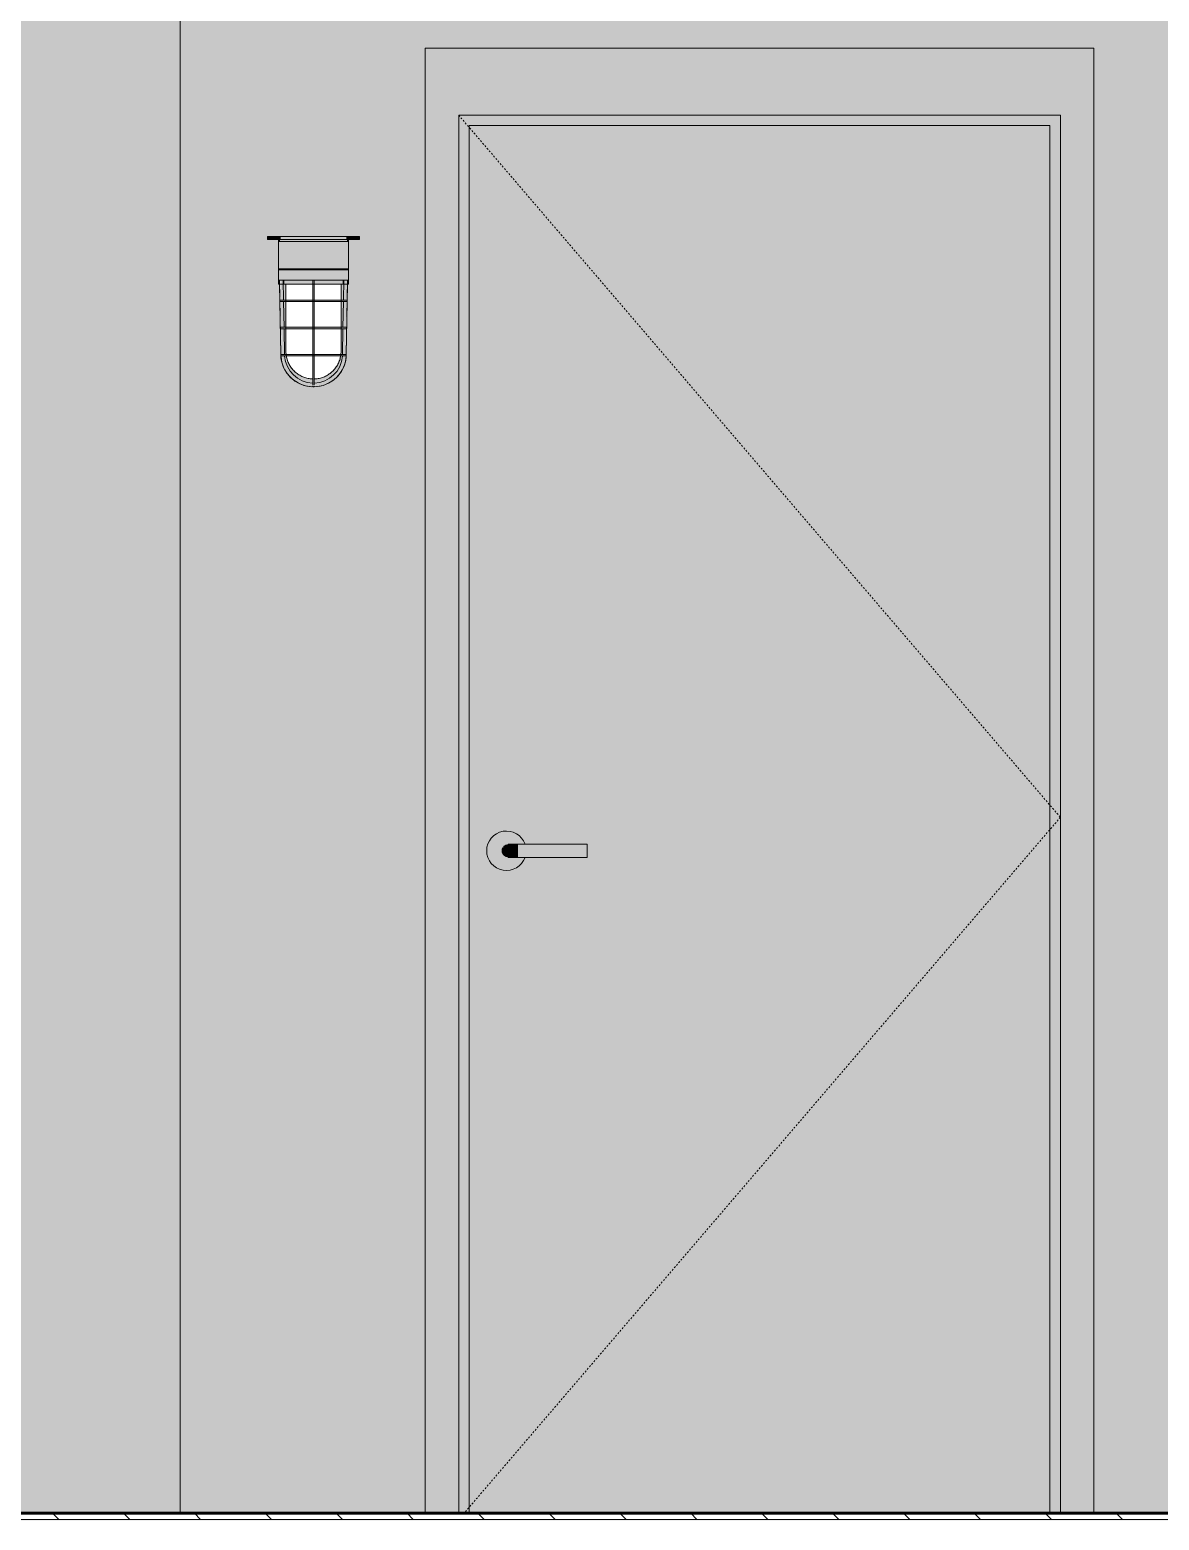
# Model space of a CAD drawing. Header units: inches. Extents: x -3510 to 2128, y -38 to 218.
# Drawn here: x -1987.3 to -1919.7, y 0 to 89.1 of the extents above; entities that cross this region are included whole.
import ezdxf

# ---------------------------------------------------------------- set-up
doc = ezdxf.new("R2010")
doc.units = ezdxf.units.IN
doc.header["$MEASUREMENT"] = 0
doc.linetypes.add('Dash 1_16_', pattern=[0.125, 0.0625, -0.0625])
doc.linetypes.add('Grid Line 1_2_', pattern=[0.875, 0.5, -0.125, 0.125, -0.125])
for name, color, linetype, lineweight in [('0-4', 10, 'Continuous', 5), ('A-DOOR', 31, 'Continuous', 18), ('A-DOOR-6', 31, 'Dash 1_16_', 9), ('A-DOOR-7', 31, 'Continuous', 9), ('A-DOOR-FRAM', 31, 'Continuous', 9), ('A-DOOR-FRAM-4', 31, 'Continuous', 18), ('A-FLOR-4', 250, 'Continuous', 60), ('A-FLOR-LEVL-1', 51, 'Grid Line 1_2_', 9), ('A-FLOR-MCUT-1', 7, 'Continuous', 18), ('A-FLOR-PATT-2', 253, 'Continuous', 9), ('A-FLOR-PATT-3', 50, 'Continuous', 9), ('E-LITE-EQPM', 33, 'Continuous', 9), ('I-WALL', 2, 'Continuous', 18), ('I-WALL-3', 2, 'Continuous', 5)]:
    doc.layers.add(name, color=color, linetype=linetype, lineweight=lineweight)

# ---------------------------------------------------------------- blocks, each defined once
blk = doc.blocks.new('CTR - 1st Phase - Shell_rvt-2-INTERIOR ELEVATION - CORRIDOR EAST _102_ - 1ST FLOOR - WEST WALL')
at = {"layer": 'A-FLOR-PATT-2'}
h = blk.add_hatch(dxfattribs=at)
h.set_pattern_fill('FP_9', color=256, style=0, pattern_type=2)
h.set_pattern_definition([(0, (0, 0), (7.68, 1.92), [0.634, -5.126, 0.634, -5.126, -30.72]), (0, (0, 0), (7.68, 1.92), [-11.52, 0.634, -10.886, 0.634, -5.126, -13.44]), (0, (0, 0), (7.68, 1.92), [-28.8, 0.634, -3.206, 0.634, -8.966]), (120, (2.88, 0.96), (-5.5027688, 5.6910751), [0.634, -5.126, 0.634, -5.126, -30.72]), (120, (2.88, 0.96), (-5.5027688, 5.6910751), [-11.52, 0.634, -10.886, 0.634, -5.126, -13.44]), (120, (2.88, 0.96), (-5.5027688, 5.6910751), [-28.8, 0.634, -3.206, 0.634, -8.966]), (240, (3.84, 4.8), (-2.1772312, -7.6110751), [0.634, -5.126, 0.634, -5.126, -30.72]), (240, (3.84, 4.8), (-2.1772312, -7.6110751), [-11.52, 0.634, -10.886, 0.634, -5.126, -13.44]), (240, (3.84, 4.8), (-2.1772312, -7.6110751), [-28.8, 0.634, -3.206, 0.634, -8.966])])
h.paths.add_polyline_path([(2769.529, -0.044), (3198.991, -0.044), (3198.991, 0), (2435.503, 0), (2435.503, -0.044), (2721.811, -0.044)], flags=0)
at = {"layer": 'A-FLOR-PATT-3'}
h = blk.add_hatch(dxfattribs=at)
h.set_pattern_fill('FP_11', color=256, style=0, pattern_type=2)
h.set_pattern_definition([(135, (0, 0), (-2.1213203, -2.1213203), [])])
h.paths.add_polyline_path([(3151.273, 0), (3198.949, 0), (3198.949, 0.375), (2444.906, 0.375), (2444.906, 0), (3103.555, 0)], flags=0)
h.paths.add_polyline_path([(2441.659, 0), (2441.659, 0.375), (2440.775, 0.375), (2440.775, 0)], flags=0)
at = {"layer": 'A-FLOR-4'}
blk.add_line((3198.991, 0.375), (2435.503, 0.375), dxfattribs=at)
at = {"layer": 'A-FLOR-MCUT-1'}
blk.add_line((3198.991, 0), (2435.503, 0), dxfattribs=at)
blk = doc.blocks.new('Lighting-Flood-Cooper-All-Pro-VT1730-LED - Lighting-Flood-Cooper-All-Pro-VT1730-LED-V35-INTERIOR ELEVATION - CORRIDOR EAST _102_ - 1ST FLOOR - WEST WALL')
at = {"layer": 'E-LITE-EQPM'}
for points in [[(2659.019, 76.562), (2659.167, 76.562), (2659.167, 76.75), (2658.976, 76.75), (2658.99, 76.562)], [(2659.375, 76.562), (2659.375, 76.75), (2659.167, 76.75), (2659.181, 76.562), (2659.273, 76.562)], [(2659.52, 76.562), (2659.738, 76.562), (2659.724, 76.75), (2659.375, 76.75), (2659.375, 76.562)], [(2663.638, 76.562), (2663.709, 76.562), (2663.699, 76.75), (2659.738, 76.75), (2659.749, 76.562), (2663.616, 76.562)], [(2663.72, 76.562), (2664.072, 76.562), (2664.072, 76.75), (2663.709, 76.75), (2663.712, 76.562)], [(2664.174, 76.562), (2664.281, 76.562), (2664.281, 76.75), (2664.072, 76.75), (2664.072, 76.562)], [(2664.472, 76.562), (2664.457, 76.75), (2664.281, 76.75), (2664.281, 76.562), (2664.457, 76.562)], [(2659.624, 74.812), (2663.824, 74.812), (2663.824, 76.437), (2659.624, 76.437), (2659.624, 76.112)], [(2663.72, 76.437), (2663.761, 76.437), (2663.761, 76.562), (2659.686, 76.562), (2659.686, 76.437), (2663.709, 76.437)], [(2663.685, 74.125), (2663.824, 74.125), (2663.824, 74.75), (2659.624, 74.75), (2659.624, 74.125), (2663.655, 74.125)], [(2663.716, 74.75), (2663.792, 74.75), (2663.792, 74.812), (2659.655, 74.812), (2659.655, 74.75), (2663.702, 74.75)], [(2659.765, 69.678), (2659.808, 69.69), (2659.709, 74.125), (2659.687, 74.125), (2659.738, 71.068), (2659.752, 70.582), (2659.765, 69.679)], [(2663.683, 69.678), (2663.739, 72.736), (2663.742, 73.221), (2663.755, 74.125), (2663.716, 74.125), (2663.655, 69.679), (2663.677, 69.679)], [(2663.32, 71.221), (2663.684, 71.24), (2663.657, 71.315), (2661.771, 71.294), (2661.724, 71.27), (2661.677, 71.297), (2661.677, 71.315), (2659.771, 71.297), (2659.763, 71.24), (2659.924, 71.221), (2660.023, 71.221), (2661.677, 71.225), (2661.696, 71.261), (2661.74, 71.265), (2661.771, 71.242), (2661.771, 71.221), (2663.292, 71.221)], [(2661.668, 67.752), (2662.006, 67.776), (2662.301, 67.844), (2662.582, 67.953), (2662.995, 68.218), (2663.215, 68.449), (2663.439, 68.77), (2663.551, 69.022), (2663.606, 69.157), (2663.661, 69.449), (2663.661, 69.679), (2663.65, 69.664), (2663.631, 69.611), (2663.619, 69.596), (2663.413, 68.828), (2662.906, 68.206), (2662.145, 67.844), (2661.748, 67.826), (2661.712, 67.768), (2661.691, 67.784), (2661.689, 67.837), (2661.677, 67.844), (2661.259, 67.865), (2660.541, 68.206), (2660.009, 68.86), (2659.809, 69.614), (2659.794, 69.615), (2659.778, 69.679), (2659.77, 69.678), (2659.816, 69.281), (2659.842, 69.157), (2660.066, 68.662), (2660.422, 68.252), (2660.673, 68.065), (2660.9, 67.932), (2661.418, 67.775), (2661.623, 67.762)], [(2663.374, 69.596), (2663.653, 69.615), (2663.627, 69.69), (2661.758, 69.672), (2661.74, 69.647), (2661.697, 69.655), (2661.688, 69.687), (2661.677, 69.69), (2659.8, 69.669), (2659.798, 69.615), (2660.265, 69.596), (2661.681, 69.599), (2661.699, 69.637), (2661.756, 69.631), (2661.771, 69.596), (2663.342, 69.596)]]:
    blk.add_hatch(color=256, dxfattribs=at).paths.add_polyline_path(points, flags=0)
h = blk.add_hatch(color=256, dxfattribs=at)
h.paths.add_polyline_path([(2661.771, 67.844), (2662.164, 67.853), (2662.907, 68.206), (2663.448, 68.896), (2663.622, 69.61), (2663.433, 69.596), (2663.215, 68.828), (2662.582, 68.206), (2661.771, 67.991), (2661.771, 67.932)], flags=0)
h.paths.add_polyline_path([(2661.418, 67.844), (2661.677, 67.844), (2661.677, 67.991), (2660.866, 68.206), (2660.222, 68.864), (2659.992, 69.597), (2659.827, 69.606), (2660.009, 68.86), (2660.541, 68.206), (2661.302, 67.844)], flags=0)
h.paths.add_polyline_path([(2659.809, 69.686), (2659.893, 69.69), (2659.99, 69.69), (2659.963, 71.23), (2659.846, 71.226), (2659.782, 71.221), (2659.808, 69.69)], flags=0)
h.paths.add_polyline_path([(2663.639, 69.686), (2663.655, 71.235), (2663.484, 71.221), (2663.458, 69.69), (2663.639, 69.686)], flags=0)
h.paths.add_polyline_path([(2659.78, 71.312), (2659.862, 71.315), (2659.962, 71.315), (2659.935, 72.855), (2659.826, 72.85), (2659.753, 72.846), (2659.78, 71.315)], flags=0)
h.paths.add_polyline_path([(2663.667, 71.312), (2663.694, 72.861), (2663.513, 72.846), (2663.486, 71.315), (2663.657, 71.315)], flags=0)
h.paths.add_polyline_path([(2659.752, 72.937), (2659.835, 72.94), (2659.933, 72.94), (2659.912, 74.125), (2659.731, 74.125), (2659.752, 72.939)], flags=0)
h.paths.add_polyline_path([(2663.696, 72.937), (2663.716, 74.125), (2663.535, 74.125), (2663.535, 72.94), (2663.685, 72.94)], flags=0)
h = blk.add_hatch(color=256, dxfattribs=at)
h.paths.add_polyline_path([(2660.074, 73.899), (2661.679, 73.899), (2661.677, 74.125), (2659.956, 74.125), (2659.956, 73.899), (2659.99, 73.899)], flags=0)
h.paths.add_polyline_path([(2662.166, 73.899), (2663.492, 73.899), (2663.492, 74.125), (2661.759, 74.125), (2661.78, 73.899), (2662.164, 73.899)], flags=0)
h = blk.add_hatch(color=256, dxfattribs=at)
h.paths.add_polyline_path([(2661.718, 69.678), (2661.759, 69.69), (2661.771, 70.329), (2661.756, 71.257), (2661.724, 71.265), (2661.677, 71.245), (2661.697, 69.679), (2661.708, 69.678)], flags=0)
h.paths.add_polyline_path([(2661.733, 71.27), (2661.771, 71.302), (2661.752, 72.882), (2661.751, 72.905), (2661.771, 72.94), (2661.75, 74.125), (2661.688, 74.107), (2661.677, 73.356), (2661.699, 72.898), (2661.69, 72.882), (2661.677, 72.842), (2661.696, 71.278), (2661.724, 71.27)], flags=0)
h = blk.add_hatch(color=256, dxfattribs=at)
h.paths.add_polyline_path([(2661.771, 72.846), (2663.712, 72.864), (2663.685, 72.94), (2661.771, 72.918), (2661.754, 72.881), (2661.771, 72.85)], flags=0)
h.paths.add_polyline_path([(2660.054, 72.846), (2661.677, 72.85), (2661.699, 72.89), (2661.691, 72.906), (2661.625, 72.94), (2659.75, 72.936), (2659.735, 72.864), (2659.898, 72.846), (2659.986, 72.846), (2659.99, 72.846)], flags=0)
h = blk.add_hatch(color=256, dxfattribs=at)
h.paths.add_polyline_path([(2661.729, 67.762), (2661.771, 67.964), (2661.75, 69.477), (2661.748, 69.639), (2661.689, 69.631), (2661.681, 69.596), (2661.677, 67.844), (2661.706, 67.826), (2661.706, 67.77), (2661.725, 67.764)], flags=0)
h.paths.add_polyline_path([(2661.724, 69.644), (2661.746, 69.649), (2661.75, 69.679), (2661.69, 69.66), (2661.721, 69.645)], flags=0)
for p, q in [((2658.974, 76.75), (2658.974, 76.562)), ((2658.976, 76.75), (2659.167, 76.75)), ((2659.167, 76.75), (2659.375, 76.75)), ((2659.167, 76.75), (2659.167, 76.562)), ((2659.375, 76.75), (2659.738, 76.75)), ((2659.624, 73.899), (2659.624, 76.75)), ((2659.624, 76.75), (2663.824, 76.75)), ((2659.738, 76.75), (2663.709, 76.75)), ((2659.738, 76.562), (2659.738, 76.75)), ((2663.709, 76.75), (2664.072, 76.75)), ((2663.709, 76.75), (2663.709, 76.562)), ((2663.824, 76.75), (2663.824, 73.899)), ((2664.072, 76.75), (2664.281, 76.75)), ((2664.281, 76.75), (2664.472, 76.75)), ((2664.281, 76.75), (2664.281, 76.562)), ((2664.474, 76.562), (2664.474, 76.75)), ((2659.167, 76.562), (2658.976, 76.562)), ((2659.375, 76.562), (2659.167, 76.562)), ((2659.738, 76.562), (2659.375, 76.562)), ((2659.624, 76.437), (2659.624, 74.812)), ((2659.624, 76.437), (2663.824, 76.437)), ((2659.686, 76.562), (2659.686, 76.437)), ((2663.709, 76.562), (2659.738, 76.562)), ((2664.072, 76.562), (2663.709, 76.562)), ((2663.761, 76.437), (2663.761, 76.562)), ((2663.824, 74.812), (2663.824, 76.437)), ((2664.281, 76.562), (2664.072, 76.562)), ((2664.472, 76.562), (2664.281, 76.562)), ((2659.624, 74.812), (2663.824, 74.812)), ((2659.624, 74.75), (2659.624, 74.125)), ((2659.624, 74.75), (2663.824, 74.75)), ((2659.624, 74.125), (2663.824, 74.125)), ((2659.655, 74.812), (2659.655, 74.75)), ((2659.684, 74.125), (2659.762, 69.678)), ((2659.913, 74.125), (2659.933, 72.94)), ((2659.956, 74.125), (2659.956, 73.899)), ((2661.677, 74.126), (2661.677, 69.679)), ((2661.771, 69.679), (2661.771, 74.126)), ((2663.492, 73.899), (2663.492, 74.125)), ((2663.535, 74.125), (2663.514, 72.94)), ((2663.686, 69.678), (2663.763, 74.125)), ((2663.792, 74.75), (2663.792, 74.812)), ((2663.824, 74.125), (2663.824, 74.75)), ((2663.824, 73.899), (2659.624, 73.899)), ((2659.688, 73.899), (2659.762, 69.681)), ((2659.956, 73.899), (2661.679, 73.899)), ((2660.074, 73.899), (2660.074, 69.871)), ((2661.769, 73.899), (2663.492, 73.899)), ((2663.374, 69.871), (2663.374, 73.899)), ((2663.759, 73.899), (2663.686, 69.681)), ((2659.876, 72.846), (2659.903, 72.846)), ((2659.935, 72.855), (2659.962, 71.31)), ((2663.513, 72.846), (2663.486, 71.31)), ((2659.903, 71.221), (2659.922, 71.221)), ((2659.963, 71.23), (2659.99, 69.686)), ((2663.484, 71.224), (2663.457, 69.686)), ((2659.931, 69.596), (2659.951, 69.596)), ((2661.677, 69.596), (2661.677, 69.303)), ((2661.677, 67.991), (2661.677, 68.206)), ((2661.677, 67.844), (2661.677, 67.978)), ((2661.771, 68.206), (2661.771, 67.991)), ((2661.771, 67.978), (2661.771, 67.844))]:
    blk.add_line(p, q, dxfattribs=at)
at = {"layer": 'E-LITE-EQPM', "flags": 128}
for points in [[(2659.752, 72.846), (2659.75, 72.846), (2659.748, 72.846), (2659.746, 72.846), (2659.744, 72.846), (2659.742, 72.847), (2659.741, 72.847), (2659.739, 72.848), (2659.737, 72.848), (2659.735, 72.849), (2659.734, 72.85), (2659.732, 72.85), (2659.73, 72.851), (2659.728, 72.852), (2659.727, 72.853), (2659.725, 72.854), (2659.724, 72.855), (2659.722, 72.856), (2659.721, 72.858), (2659.719, 72.859), (2659.718, 72.86), (2659.717, 72.861), (2659.716, 72.863), (2659.714, 72.864), (2659.713, 72.866), (2659.712, 72.867), (2659.711, 72.869), (2659.71, 72.871), (2659.71, 72.872), (2659.709, 72.874), (2659.708, 72.876), (2659.707, 72.878), (2659.707, 72.879), (2659.706, 72.881), (2659.706, 72.883), (2659.706, 72.885), (2659.705, 72.887), (2659.705, 72.889), (2659.705, 72.89), (2659.705, 72.892), (2659.705, 72.894), (2659.705, 72.896), (2659.705, 72.898), (2659.705, 72.9), (2659.706, 72.902), (2659.706, 72.903), (2659.707, 72.905), (2659.707, 72.907), (2659.708, 72.909), (2659.708, 72.911), (2659.709, 72.912), (2659.71, 72.914), (2659.711, 72.916), (2659.712, 72.917), (2659.713, 72.919), (2659.714, 72.92), (2659.715, 72.922), (2659.716, 72.923), (2659.717, 72.925), (2659.719, 72.926), (2659.72, 72.927), (2659.722, 72.929), (2659.723, 72.93), (2659.724, 72.931), (2659.726, 72.932), (2659.728, 72.933), (2659.729, 72.934), (2659.731, 72.935), (2659.733, 72.936), (2659.734, 72.936), (2659.736, 72.937), (2659.738, 72.938), (2659.74, 72.938), (2659.741, 72.938), (2659.743, 72.939), (2659.745, 72.939), (2659.747, 72.939), (2659.749, 72.94), (2659.751, 72.94), (2659.752, 72.94)], [(2659.752, 72.94), (2659.753, 72.94), (2659.758, 72.94), (2659.766, 72.94), (2659.777, 72.94), (2659.791, 72.94), (2659.808, 72.94)], [(2663.696, 72.94), (2663.694, 72.94), (2663.689, 72.94), (2663.682, 72.94), (2663.671, 72.94), (2663.656, 72.94), (2663.639, 72.94), (2663.619, 72.94), (2663.596, 72.94), (2663.569, 72.94), (2663.54, 72.94), (2663.508, 72.94), (2663.473, 72.94), (2663.435, 72.94), (2663.394, 72.94), (2663.351, 72.94), (2663.305, 72.94), (2663.257, 72.94), (2663.206, 72.94), (2663.153, 72.94), (2663.098, 72.94), (2663.04, 72.94), (2662.98, 72.94), (2662.918, 72.94), (2662.855, 72.94), (2662.789, 72.94), (2662.722, 72.94), (2662.653, 72.94), (2662.583, 72.94), (2662.511, 72.94), (2662.438, 72.94), (2662.364, 72.94), (2662.289, 72.94), (2662.213, 72.94), (2662.136, 72.94), (2662.059, 72.94), (2661.981, 72.94), (2661.903, 72.94), (2661.824, 72.94), (2661.745, 72.94), (2661.666, 72.94), (2661.587, 72.94), (2661.509, 72.94), (2661.431, 72.94), (2661.353, 72.94), (2661.276, 72.94), (2661.199, 72.94), (2661.124, 72.94), (2661.049, 72.94), (2660.975, 72.94), (2660.903, 72.94), (2660.832, 72.94), (2660.762, 72.94), (2660.694, 72.94), (2660.628, 72.94), (2660.563, 72.94), (2660.5, 72.94), (2660.44, 72.94), (2660.381, 72.94), (2660.324, 72.94), (2660.27, 72.94), (2660.218, 72.94), (2660.168, 72.94), (2660.121, 72.94), (2660.076, 72.94), (2660.034, 72.94), (2659.995, 72.94), (2659.958, 72.94), (2659.924, 72.94), (2659.894, 72.94), (2659.866, 72.94), (2659.841, 72.94), (2659.819, 72.94), (2659.8, 72.94), (2659.784, 72.94), (2659.772, 72.94), (2659.762, 72.94), (2659.756, 72.94), (2659.752, 72.94), (2659.752, 72.94)], [(2659.819, 72.846), (2659.8, 72.846), (2659.784, 72.846), (2659.772, 72.846), (2659.762, 72.846), (2659.756, 72.846), (2659.752, 72.846), (2659.752, 72.846)], [(2659.752, 72.846), (2659.753, 72.846), (2659.758, 72.846), (2659.766, 72.846), (2659.777, 72.846), (2659.791, 72.846), (2659.808, 72.846), (2659.829, 72.846), (2659.852, 72.846), (2659.878, 72.846), (2659.907, 72.846), (2659.94, 72.846), (2659.975, 72.846), (2660.012, 72.846), (2660.053, 72.846), (2660.096, 72.846), (2660.142, 72.846), (2660.19, 72.846), (2660.241, 72.846), (2660.294, 72.846), (2660.35, 72.846), (2660.408, 72.846), (2660.467, 72.846), (2660.529, 72.846), (2660.593, 72.846), (2660.658, 72.846), (2660.725, 72.846), (2660.794, 72.846), (2660.865, 72.846), (2660.936, 72.846), (2661.009, 72.846), (2661.083, 72.846), (2661.158, 72.846), (2661.234, 72.846), (2661.311, 72.846), (2661.389, 72.846), (2661.467, 72.846), (2661.545, 72.846), (2661.624, 72.846), (2661.702, 72.846), (2661.781, 72.846), (2661.86, 72.846), (2661.939, 72.846), (2662.017, 72.846), (2662.095, 72.846), (2662.172, 72.846), (2662.248, 72.846), (2662.324, 72.846), (2662.398, 72.846), (2662.472, 72.846), (2662.544, 72.846), (2662.615, 72.846), (2662.685, 72.846), (2662.753, 72.846), (2662.82, 72.846), (2662.884, 72.846), (2662.947, 72.846), (2663.008, 72.846), (2663.067, 72.846), (2663.123, 72.846), (2663.178, 72.846), (2663.23, 72.846), (2663.28, 72.846), (2663.327, 72.846), (2663.371, 72.846), (2663.413, 72.846), (2663.453, 72.846), (2663.489, 72.846), (2663.523, 72.846), (2663.554, 72.846), (2663.582, 72.846), (2663.607, 72.846), (2663.629, 72.846), (2663.647, 72.846), (2663.663, 72.846), (2663.676, 72.846), (2663.686, 72.846), (2663.692, 72.846), (2663.695, 72.846), (2663.696, 72.846)], [(2663.696, 72.846), (2663.694, 72.846), (2663.689, 72.846), (2663.682, 72.846), (2663.671, 72.846), (2663.656, 72.846), (2663.639, 72.846), (2663.619, 72.846)], [(2663.629, 72.94), (2663.647, 72.94), (2663.663, 72.94), (2663.676, 72.94), (2663.686, 72.94), (2663.692, 72.94), (2663.695, 72.94), (2663.696, 72.94)], [(2663.696, 72.94), (2663.698, 72.94), (2663.699, 72.939), (2663.701, 72.939), (2663.703, 72.939), (2663.705, 72.939), (2663.707, 72.938), (2663.709, 72.938), (2663.71, 72.937), (2663.712, 72.937), (2663.714, 72.936), (2663.716, 72.935), (2663.717, 72.934), (2663.719, 72.933), (2663.721, 72.932), (2663.722, 72.931), (2663.724, 72.93), (2663.725, 72.929), (2663.727, 72.928), (2663.728, 72.927), (2663.729, 72.925), (2663.731, 72.924), (2663.732, 72.923), (2663.733, 72.921), (2663.734, 72.92), (2663.735, 72.918), (2663.736, 72.916), (2663.737, 72.915), (2663.738, 72.913), (2663.739, 72.911), (2663.739, 72.91), (2663.74, 72.908), (2663.741, 72.906), (2663.741, 72.904), (2663.742, 72.903), (2663.742, 72.901), (2663.742, 72.899), (2663.742, 72.897), (2663.743, 72.895), (2663.743, 72.893), (2663.743, 72.891), (2663.742, 72.89), (2663.742, 72.888), (2663.742, 72.886), (2663.742, 72.884), (2663.741, 72.882), (2663.741, 72.88), (2663.74, 72.878), (2663.74, 72.877), (2663.739, 72.875), (2663.738, 72.873), (2663.738, 72.872), (2663.737, 72.87), (2663.736, 72.868), (2663.735, 72.867), (2663.734, 72.865), (2663.732, 72.864), (2663.731, 72.862), (2663.73, 72.861), (2663.729, 72.859), (2663.727, 72.858), (2663.726, 72.857), (2663.724, 72.856), (2663.723, 72.855), (2663.721, 72.854), (2663.72, 72.853), (2663.718, 72.852), (2663.717, 72.851), (2663.715, 72.85), (2663.713, 72.849), (2663.711, 72.849), (2663.71, 72.848), (2663.708, 72.847), (2663.706, 72.847), (2663.704, 72.847), (2663.702, 72.846), (2663.7, 72.846), (2663.699, 72.846), (2663.697, 72.846), (2663.696, 72.846)], [(2659.78, 71.221), (2659.778, 71.221), (2659.776, 71.221), (2659.774, 71.221), (2659.772, 71.221), (2659.77, 71.222), (2659.768, 71.222), (2659.767, 71.223), (2659.765, 71.223), (2659.763, 71.224), (2659.761, 71.225), (2659.76, 71.225), (2659.758, 71.226), (2659.756, 71.227), (2659.755, 71.228), (2659.753, 71.229), (2659.752, 71.23), (2659.75, 71.231), (2659.749, 71.233), (2659.747, 71.234), (2659.746, 71.235), (2659.745, 71.236), (2659.743, 71.238), (2659.742, 71.239), (2659.741, 71.241), (2659.74, 71.242), (2659.739, 71.244), (2659.738, 71.246), (2659.737, 71.247), (2659.737, 71.249), (2659.736, 71.251), (2659.735, 71.253), (2659.735, 71.254), (2659.734, 71.256), (2659.734, 71.258), (2659.733, 71.26), (2659.733, 71.262), (2659.733, 71.264), (2659.733, 71.265), (2659.733, 71.267), (2659.733, 71.269), (2659.733, 71.271), (2659.733, 71.273), (2659.733, 71.275), (2659.734, 71.277), (2659.734, 71.278), (2659.734, 71.28), (2659.735, 71.282), (2659.736, 71.284), (2659.736, 71.286), (2659.737, 71.287), (2659.738, 71.289), (2659.739, 71.291), (2659.74, 71.292), (2659.741, 71.294), (2659.742, 71.295), (2659.743, 71.297), (2659.744, 71.298), (2659.745, 71.3), (2659.747, 71.301), (2659.748, 71.302), (2659.749, 71.304), (2659.751, 71.305), (2659.752, 71.306), (2659.754, 71.307), (2659.755, 71.308), (2659.757, 71.309), (2659.759, 71.31), (2659.76, 71.311), (2659.762, 71.311), (2659.764, 71.312), (2659.766, 71.313), (2659.767, 71.313), (2659.769, 71.313), (2659.771, 71.314), (2659.773, 71.314), (2659.775, 71.314), (2659.777, 71.315), (2659.779, 71.315), (2659.78, 71.315)], [(2659.78, 71.315), (2659.781, 71.315), (2659.786, 71.315), (2659.794, 71.315), (2659.804, 71.315), (2659.818, 71.315), (2659.835, 71.315), (2659.855, 71.315)], [(2663.668, 71.315), (2663.666, 71.315), (2663.662, 71.315), (2663.654, 71.315), (2663.643, 71.315), (2663.629, 71.315), (2663.612, 71.315), (2663.592, 71.315), (2663.569, 71.315), (2663.543, 71.315), (2663.514, 71.315), (2663.483, 71.315), (2663.448, 71.315), (2663.411, 71.315), (2663.371, 71.315), (2663.328, 71.315), (2663.283, 71.315), (2663.235, 71.315), (2663.185, 71.315), (2663.133, 71.315), (2663.078, 71.315), (2663.021, 71.315), (2662.962, 71.315), (2662.902, 71.315), (2662.839, 71.315), (2662.774, 71.315), (2662.708, 71.315), (2662.64, 71.315), (2662.571, 71.315), (2662.5, 71.315), (2662.428, 71.315), (2662.355, 71.315), (2662.281, 71.315), (2662.206, 71.315), (2662.131, 71.315), (2662.054, 71.315), (2661.977, 71.315), (2661.9, 71.315), (2661.822, 71.315), (2661.745, 71.315), (2661.667, 71.315), (2661.589, 71.315), (2661.512, 71.315), (2661.435, 71.315), (2661.358, 71.315), (2661.282, 71.315), (2661.207, 71.315), (2661.132, 71.315), (2661.059, 71.315), (2660.986, 71.315), (2660.915, 71.315), (2660.845, 71.315), (2660.776, 71.315), (2660.709, 71.315), (2660.643, 71.315), (2660.58, 71.315), (2660.518, 71.315), (2660.458, 71.315), (2660.4, 71.315), (2660.344, 71.315), (2660.29, 71.315), (2660.239, 71.315), (2660.19, 71.315), (2660.143, 71.315), (2660.099, 71.315), (2660.058, 71.315), (2660.019, 71.315), (2659.983, 71.315), (2659.95, 71.315), (2659.919, 71.315), (2659.892, 71.315), (2659.867, 71.315), (2659.846, 71.315), (2659.827, 71.315), (2659.812, 71.315), (2659.799, 71.315), (2659.79, 71.315), (2659.783, 71.315), (2659.78, 71.315), (2659.78, 71.315)], [(2659.846, 71.221), (2659.827, 71.221), (2659.812, 71.221), (2659.799, 71.221), (2659.79, 71.221), (2659.783, 71.221), (2659.78, 71.221), (2659.78, 71.221)], [(2659.78, 71.221), (2659.781, 71.221), (2659.786, 71.221), (2659.794, 71.221), (2659.804, 71.221), (2659.818, 71.221), (2659.835, 71.221), (2659.855, 71.221), (2659.878, 71.221), (2659.904, 71.221), (2659.933, 71.221), (2659.965, 71.221), (2659.999, 71.221), (2660.037, 71.221), (2660.077, 71.221), (2660.119, 71.221), (2660.164, 71.221), (2660.212, 71.221), (2660.262, 71.221), (2660.315, 71.221), (2660.369, 71.221), (2660.426, 71.221), (2660.485, 71.221), (2660.546, 71.221), (2660.609, 71.221), (2660.673, 71.221), (2660.74, 71.221), (2660.807, 71.221), (2660.877, 71.221), (2660.947, 71.221), (2661.019, 71.221), (2661.092, 71.221), (2661.166, 71.221), (2661.241, 71.221), (2661.317, 71.221), (2661.393, 71.221), (2661.47, 71.221), (2661.547, 71.221), (2661.625, 71.221), (2661.703, 71.221), (2661.781, 71.221), (2661.858, 71.221), (2661.936, 71.221), (2662.013, 71.221), (2662.089, 71.221), (2662.165, 71.221), (2662.241, 71.221), (2662.315, 71.221), (2662.389, 71.221), (2662.461, 71.221), (2662.533, 71.221), (2662.603, 71.221), (2662.671, 71.221), (2662.739, 71.221), (2662.804, 71.221), (2662.868, 71.221), (2662.93, 71.221), (2662.99, 71.221), (2663.048, 71.221), (2663.104, 71.221), (2663.157, 71.221), (2663.209, 71.221), (2663.258, 71.221), (2663.304, 71.221), (2663.348, 71.221), (2663.39, 71.221), (2663.428, 71.221), (2663.464, 71.221), (2663.498, 71.221), (2663.528, 71.221), (2663.556, 71.221), (2663.58, 71.221), (2663.602, 71.221), (2663.62, 71.221), (2663.636, 71.221), (2663.648, 71.221), (2663.658, 71.221), (2663.664, 71.221), (2663.667, 71.221), (2663.668, 71.221)], [(2663.668, 71.221), (2663.666, 71.221), (2663.662, 71.221), (2663.654, 71.221), (2663.643, 71.221), (2663.629, 71.221), (2663.612, 71.221), (2663.592, 71.221)], [(2663.602, 71.315), (2663.62, 71.315), (2663.636, 71.315), (2663.648, 71.315), (2663.658, 71.315), (2663.664, 71.315), (2663.667, 71.315), (2663.668, 71.315)], [(2663.668, 71.315), (2663.67, 71.315), (2663.672, 71.314), (2663.673, 71.314), (2663.675, 71.314), (2663.677, 71.314), (2663.679, 71.313), (2663.681, 71.313), (2663.683, 71.312), (2663.684, 71.312), (2663.686, 71.311), (2663.688, 71.31), (2663.69, 71.309), (2663.691, 71.308), (2663.693, 71.307), (2663.694, 71.306), (2663.696, 71.305), (2663.697, 71.304), (2663.699, 71.303), (2663.7, 71.302), (2663.702, 71.3), (2663.703, 71.299), (2663.704, 71.298), (2663.705, 71.296), (2663.706, 71.295), (2663.707, 71.293), (2663.708, 71.291), (2663.709, 71.29), (2663.71, 71.288), (2663.711, 71.286), (2663.712, 71.285), (2663.712, 71.283), (2663.713, 71.281), (2663.713, 71.279), (2663.714, 71.278), (2663.714, 71.276), (2663.714, 71.274), (2663.715, 71.272), (2663.715, 71.27), (2663.715, 71.268), (2663.715, 71.266), (2663.715, 71.265), (2663.714, 71.263), (2663.714, 71.261), (2663.714, 71.259), (2663.714, 71.257), (2663.713, 71.255), (2663.713, 71.253), (2663.712, 71.252), (2663.711, 71.25), (2663.711, 71.248), (2663.71, 71.247), (2663.709, 71.245), (2663.708, 71.243), (2663.707, 71.242), (2663.706, 71.24), (2663.705, 71.239), (2663.703, 71.237), (2663.702, 71.236), (2663.701, 71.234), (2663.7, 71.233), (2663.698, 71.232), (2663.697, 71.231), (2663.695, 71.23), (2663.694, 71.229), (2663.692, 71.228), (2663.69, 71.227), (2663.689, 71.226), (2663.687, 71.225), (2663.685, 71.224), (2663.684, 71.224), (2663.682, 71.223), (2663.68, 71.222), (2663.678, 71.222), (2663.676, 71.222), (2663.675, 71.221), (2663.673, 71.221), (2663.671, 71.221), (2663.669, 71.221), (2663.668, 71.221)], [(2663.686, 69.678), (2663.648, 69.328), (2663.548, 68.99), (2663.389, 68.675), (2663.177, 68.394), (2662.917, 68.155), (2662.62, 67.967), (2662.293, 67.835), (2661.948, 67.763), (2661.595, 67.755), (2661.247, 67.809), (2660.914, 67.925), (2660.607, 68.099), (2660.337, 68.325), (2660.111, 68.595), (2659.937, 68.902), (2659.821, 69.234), (2659.762, 69.678)], [(2659.81, 69.596), (2659.808, 69.596), (2659.806, 69.596), (2659.805, 69.596), (2659.803, 69.596), (2659.801, 69.597), (2659.799, 69.597), (2659.797, 69.598), (2659.795, 69.598), (2659.794, 69.599), (2659.792, 69.6), (2659.79, 69.6), (2659.789, 69.601), (2659.787, 69.602), (2659.785, 69.603), (2659.784, 69.604), (2659.782, 69.605), (2659.781, 69.606), (2659.779, 69.608), (2659.778, 69.609), (2659.777, 69.61), (2659.775, 69.611), (2659.774, 69.613), (2659.773, 69.614), (2659.772, 69.616), (2659.771, 69.617), (2659.77, 69.619), (2659.769, 69.621), (2659.768, 69.622), (2659.767, 69.624), (2659.767, 69.626), (2659.766, 69.628), (2659.765, 69.629), (2659.765, 69.631), (2659.764, 69.633), (2659.764, 69.635), (2659.764, 69.637), (2659.764, 69.639), (2659.763, 69.64), (2659.763, 69.642), (2659.763, 69.644), (2659.763, 69.646), (2659.764, 69.648), (2659.764, 69.65), (2659.764, 69.652), (2659.765, 69.653), (2659.765, 69.655), (2659.766, 69.657), (2659.766, 69.659), (2659.767, 69.661), (2659.768, 69.662), (2659.768, 69.664), (2659.769, 69.666), (2659.77, 69.667), (2659.771, 69.669), (2659.772, 69.67), (2659.773, 69.672), (2659.775, 69.673), (2659.776, 69.675), (2659.777, 69.676), (2659.779, 69.677), (2659.78, 69.679), (2659.781, 69.68), (2659.783, 69.681), (2659.784, 69.682), (2659.786, 69.683), (2659.788, 69.684), (2659.789, 69.685), (2659.791, 69.686), (2659.793, 69.686), (2659.795, 69.687), (2659.796, 69.688), (2659.798, 69.688), (2659.8, 69.688), (2659.802, 69.689), (2659.804, 69.689), (2659.805, 69.689), (2659.807, 69.69), (2659.809, 69.69), (2659.81, 69.69)], [(2659.81, 69.69), (2659.812, 69.69), (2659.816, 69.69), (2659.824, 69.69), (2659.835, 69.69), (2659.848, 69.69), (2659.865, 69.69), (2659.885, 69.69)], [(2663.637, 69.69), (2663.636, 69.69), (2663.631, 69.69), (2663.623, 69.69), (2663.613, 69.69), (2663.599, 69.69), (2663.582, 69.69), (2663.563, 69.69), (2663.54, 69.69), (2663.515, 69.69), (2663.486, 69.69), (2663.455, 69.69), (2663.421, 69.69), (2663.384, 69.69), (2663.345, 69.69), (2663.303, 69.69), (2663.259, 69.69), (2663.212, 69.69), (2663.162, 69.69), (2663.111, 69.69), (2663.057, 69.69), (2663.001, 69.69), (2662.943, 69.69), (2662.883, 69.69), (2662.821, 69.69), (2662.758, 69.69), (2662.692, 69.69), (2662.626, 69.69), (2662.557, 69.69), (2662.488, 69.69), (2662.417, 69.69), (2662.345, 69.69), (2662.272, 69.69), (2662.199, 69.69), (2662.124, 69.69), (2662.049, 69.69), (2661.973, 69.69), (2661.897, 69.69), (2661.821, 69.69), (2661.744, 69.69), (2661.668, 69.69), (2661.591, 69.69), (2661.515, 69.69), (2661.439, 69.69), (2661.364, 69.69), (2661.289, 69.69), (2661.215, 69.69), (2661.141, 69.69), (2661.069, 69.69), (2660.998, 69.69), (2660.927, 69.69), (2660.858, 69.69), (2660.791, 69.69), (2660.725, 69.69), (2660.66, 69.69), (2660.598, 69.69), (2660.537, 69.69), (2660.478, 69.69), (2660.421, 69.69), (2660.366, 69.69), (2660.313, 69.69), (2660.262, 69.69), (2660.214, 69.69), (2660.168, 69.69), (2660.125, 69.69), (2660.084, 69.69), (2660.046, 69.69), (2660.01, 69.69), (2659.978, 69.69), (2659.948, 69.69), (2659.921, 69.69), (2659.897, 69.69), (2659.875, 69.69), (2659.857, 69.69), (2659.842, 69.69), (2659.829, 69.69), (2659.82, 69.69), (2659.814, 69.69), (2659.811, 69.69), (2659.81, 69.69)], [(2659.897, 69.596), (2659.875, 69.596), (2659.857, 69.596), (2659.842, 69.596), (2659.829, 69.596), (2659.82, 69.596), (2659.814, 69.596), (2659.811, 69.596), (2659.81, 69.596)], [(2659.81, 69.596), (2659.812, 69.596), (2659.816, 69.596), (2659.824, 69.596), (2659.835, 69.596), (2659.848, 69.596), (2659.865, 69.596), (2659.885, 69.596), (2659.907, 69.596), (2659.933, 69.596), (2659.961, 69.596), (2659.992, 69.596), (2660.026, 69.596), (2660.063, 69.596), (2660.103, 69.596), (2660.144, 69.596), (2660.189, 69.596), (2660.236, 69.596), (2660.285, 69.596), (2660.337, 69.596), (2660.391, 69.596), (2660.447, 69.596), (2660.505, 69.596), (2660.564, 69.596), (2660.626, 69.596), (2660.69, 69.596), (2660.755, 69.596), (2660.822, 69.596), (2660.89, 69.596), (2660.96, 69.596), (2661.03, 69.596), (2661.102, 69.596), (2661.175, 69.596), (2661.249, 69.596), (2661.323, 69.596), (2661.399, 69.596), (2661.474, 69.596), (2661.55, 69.596), (2661.627, 69.596), (2661.703, 69.596), (2661.78, 69.596), (2661.856, 69.596), (2661.932, 69.596), (2662.008, 69.596), (2662.084, 69.596), (2662.158, 69.596), (2662.233, 69.596), (2662.306, 69.596), (2662.378, 69.596), (2662.45, 69.596), (2662.52, 69.596), (2662.589, 69.596), (2662.657, 69.596), (2662.723, 69.596), (2662.787, 69.596), (2662.85, 69.596), (2662.911, 69.596), (2662.97, 69.596), (2663.027, 69.596), (2663.082, 69.596), (2663.135, 69.596), (2663.185, 69.596), (2663.234, 69.596), (2663.279, 69.596), (2663.323, 69.596), (2663.363, 69.596), (2663.402, 69.596), (2663.437, 69.596), (2663.47, 69.596), (2663.5, 69.596), (2663.527, 69.596), (2663.551, 69.596), (2663.572, 69.596), (2663.59, 69.596), (2663.606, 69.596), (2663.618, 69.596), (2663.627, 69.596), (2663.634, 69.596), (2663.637, 69.596), (2663.637, 69.596)], [(2661.658, 68.222), (2661.592, 68.226), (2661.526, 68.233), (2661.461, 68.242), (2661.396, 68.254), (2661.332, 68.268), (2661.268, 68.285), (2661.205, 68.305), (2661.142, 68.327), (2661.081, 68.351), (2661.021, 68.378), (2660.962, 68.408), (2660.904, 68.439), (2660.847, 68.473), (2660.792, 68.509), (2660.738, 68.548), (2660.686, 68.588), (2660.636, 68.631), (2660.587, 68.675), (2660.54, 68.722), (2660.495, 68.77), (2660.452, 68.82), (2660.411, 68.871), (2660.372, 68.925), (2660.335, 68.98), (2660.301, 69.036), (2660.268, 69.093), (2660.239, 69.152), (2660.211, 69.212), (2660.186, 69.273), (2660.163, 69.335), (2660.143, 69.398), (2660.125, 69.462), (2660.11, 69.526), (2660.098, 69.591), (2660.088, 69.656), (2660.081, 69.721), (2660.076, 69.787), (2660.074, 69.853), (2660.074, 69.871)], [(2661.677, 69.679), (2661.677, 68.86), (2661.677, 68.206), (2661.677, 67.844)], [(2663.374, 69.871), (2663.372, 69.805), (2663.368, 69.739), (2663.362, 69.674), (2663.353, 69.608), (2663.341, 69.543), (2663.326, 69.479), (2663.309, 69.415), (2663.29, 69.352), (2663.268, 69.29), (2663.243, 69.229), (2663.217, 69.168), (2663.187, 69.109), (2663.156, 69.051), (2663.122, 68.995), (2663.086, 68.939), (2663.047, 68.886), (2663.007, 68.834), (2662.964, 68.783), (2662.92, 68.734), (2662.873, 68.687), (2662.825, 68.642), (2662.775, 68.599), (2662.723, 68.558), (2662.67, 68.519), (2662.615, 68.483), (2662.559, 68.448), (2662.501, 68.416), (2662.443, 68.386), (2662.383, 68.358), (2662.322, 68.333), (2662.26, 68.311), (2662.197, 68.29), (2662.133, 68.273), (2662.069, 68.258), (2662.004, 68.245), (2661.939, 68.235), (2661.873, 68.228), (2661.808, 68.223), (2661.742, 68.221)], [(2661.771, 67.844), (2661.771, 68.206), (2661.771, 68.86), (2661.771, 69.679)], [(2663.637, 69.596), (2663.636, 69.596), (2663.631, 69.596), (2663.623, 69.596), (2663.613, 69.596), (2663.599, 69.596), (2663.582, 69.596), (2663.563, 69.596)], [(2663.572, 69.69), (2663.59, 69.69), (2663.606, 69.69), (2663.618, 69.69), (2663.627, 69.69), (2663.634, 69.69), (2663.637, 69.69), (2663.637, 69.69)], [(2663.637, 69.69), (2663.639, 69.69), (2663.641, 69.689), (2663.643, 69.689), (2663.645, 69.689), (2663.647, 69.689), (2663.648, 69.688), (2663.65, 69.688), (2663.652, 69.687), (2663.654, 69.687), (2663.656, 69.686), (2663.657, 69.685), (2663.659, 69.684), (2663.661, 69.683), (2663.662, 69.682), (2663.664, 69.681), (2663.665, 69.68), (2663.667, 69.679), (2663.668, 69.678), (2663.67, 69.677), (2663.671, 69.675), (2663.672, 69.674), (2663.673, 69.673), (2663.675, 69.671), (2663.676, 69.67), (2663.677, 69.668), (2663.678, 69.666), (2663.679, 69.665), (2663.679, 69.663), (2663.68, 69.661), (2663.681, 69.66), (2663.682, 69.658), (2663.682, 69.656), (2663.683, 69.654), (2663.683, 69.653), (2663.683, 69.651), (2663.684, 69.649), (2663.684, 69.647), (2663.684, 69.645), (2663.684, 69.643), (2663.684, 69.641), (2663.684, 69.64), (2663.684, 69.638), (2663.684, 69.636), (2663.683, 69.634), (2663.683, 69.632), (2663.682, 69.63), (2663.682, 69.628), (2663.681, 69.627), (2663.681, 69.625), (2663.68, 69.623), (2663.679, 69.622), (2663.678, 69.62), (2663.677, 69.618), (2663.676, 69.617), (2663.675, 69.615), (2663.674, 69.614), (2663.673, 69.612), (2663.672, 69.611), (2663.67, 69.609), (2663.669, 69.608), (2663.668, 69.607), (2663.666, 69.606), (2663.665, 69.605), (2663.663, 69.604), (2663.661, 69.603), (2663.66, 69.602), (2663.658, 69.601), (2663.656, 69.6), (2663.655, 69.599), (2663.653, 69.599), (2663.651, 69.598), (2663.649, 69.597), (2663.648, 69.597), (2663.646, 69.597), (2663.644, 69.596), (2663.642, 69.596), (2663.64, 69.596), (2663.638, 69.596), (2663.637, 69.596)], [(2661.771, 67.797), (2661.77, 67.79), (2661.768, 67.783), (2661.766, 67.777), (2661.763, 67.771), (2661.758, 67.766), (2661.753, 67.761), (2661.748, 67.757), (2661.737, 67.752), (2661.726, 67.75), (2661.716, 67.751), (2661.708, 67.753), (2661.701, 67.756), (2661.691, 67.764), (2661.685, 67.771), (2661.681, 67.777), (2661.678, 67.787), (2661.677, 67.797)]]:
    blk.add_lwpolyline(points, dxfattribs=at)
at = {"layer": 'E-LITE-EQPM'}
for centre, radius, start, end in [((2661.724, 69.715), 1.962, 181, 359), ((2661.724, 69.713), 1.734, 184.00347, 268.37965), ((2661.724, 69.713), 1.734, 271.49525, 356.03247)]:
    blk.add_arc(centre, radius, start, end, dxfattribs=at)
blk = doc.blocks.new('HOLLOW METAL - UNIT DOOR-V36-INTERIOR ELEVATION - CORRIDOR EAST _102_ - 1ST FLOOR - WEST WALL')
at = {"layer": 'A-DOOR'}
h = blk.add_hatch(color=256, dxfattribs=at)
h.paths.add_polyline_path([(2674.093, 0.375), (2705.786, 0.375), (2705.786, 83.375), (2671.036, 83.375), (2671.036, 0.375)], flags=0)
h.paths.add_polyline_path([(2673.266, 38.819), (2672.96, 38.859), (2672.675, 38.977), (2672.431, 39.165), (2672.243, 39.409), (2672.125, 39.694), (2672.085, 40), (2672.125, 40.306), (2672.243, 40.591), (2672.431, 40.835), (2672.675, 41.023), (2672.96, 41.141), (2673.266, 41.181), (2673.572, 41.141), (2673.856, 41.023), (2674.101, 40.835), (2674.289, 40.591), (2674.37, 40.394), (2678.089, 40.38), (2678.089, 39.606), (2674.37, 39.606), (2674.289, 39.409), (2674.093, 39.159), (2673.856, 38.977), (2673.572, 38.859)], flags=0)
h = blk.add_hatch(color=256, dxfattribs=at)
h.paths.add_polyline_path([(2673.086, 39.722), (2672.996, 39.87), (2672.984, 39.898), (2672.971, 40), (2673.004, 40.149), (2673.066, 40.252), (2673.08, 40.252), (2673.023, 39.99), (2673.08, 39.748)], flags=0)
h.paths.add_polyline_path([(2673.266, 38.819), (2673.572, 38.859), (2673.856, 38.977), (2674.101, 39.165), (2674.289, 39.409), (2674.37, 39.606), (2673.251, 39.624), (2673.117, 39.698), (2673.086, 39.748), (2673.023, 40.009), (2673.103, 40.291), (2673.207, 40.357), (2673.276, 40.382), (2673.455, 40.384), (2673.552, 40.384), (2674.37, 40.394), (2674.289, 40.591), (2674.093, 40.841), (2673.856, 41.023), (2673.572, 41.141), (2673.266, 41.181), (2672.96, 41.141), (2672.675, 41.023), (2672.431, 40.835), (2672.243, 40.591), (2672.125, 40.306), (2672.085, 40), (2672.125, 39.694), (2672.243, 39.409), (2672.431, 39.165), (2672.675, 38.977), (2672.96, 38.859)], flags=0)
h = blk.add_hatch(color=256, dxfattribs=at)
h.paths.add_polyline_path([(2673.086, 40.278), (2672.996, 40.13), (2672.984, 40.102), (2672.984, 40), (2673.021, 40), (2673.083, 40.265)], flags=0)
h.paths.add_polyline_path([(2673.861, 40), (2673.955, 40), (2673.955, 40.394), (2673.922, 40.381), (2673.348, 40.38), (2673.364, 40.394), (2673.207, 40.357), (2673.103, 40.291), (2673.086, 40.252), (2673.021, 40), (2673.767, 40)], flags=0)
for points in [[(2677.076, 40), (2678.089, 40), (2678.089, 40.394), (2673.955, 40.38), (2673.955, 40), (2675.584, 40)], [(2673.364, 39.606), (2673.587, 39.618), (2673.955, 39.62), (2673.955, 40), (2672.971, 40), (2672.996, 39.87), (2673.066, 39.748), (2673.117, 39.698), (2673.207, 39.643), (2673.297, 39.615), (2673.363, 39.606)], [(2674.284, 39.606), (2678.089, 39.62), (2678.089, 40), (2673.955, 40), (2673.955, 39.606), (2674.145, 39.606)]]:
    blk.add_hatch(color=256, dxfattribs=at).paths.add_polyline_path(points, flags=0)
at = {"layer": 'A-DOOR-FRAM-4'}
for points in [[(2670.411, 0.375), (2670.411, 84), (2706.411, 84), (2706.411, 0.375), (2708.411, 0.375), (2708.411, 88), (2668.411, 88), (2668.42, 0.375)], [(2670.411, 0.375), (2671.036, 0.375), (2671.036, 83.375), (2705.786, 83.375), (2705.786, 0.375), (2706.411, 0.375), (2706.411, 84), (2670.411, 84), (2670.411, 33.803)]]:
    blk.add_hatch(color=256, dxfattribs=at).paths.add_polyline_path(points, flags=0)
at = {"layer": 'A-DOOR-6'}
for p, q in [((2670.411, 84), (2706.411, 42)), ((2706.411, 42), (2670.733, 0.375))]:
    blk.add_line(p, q, dxfattribs=at)
at = {"layer": 'A-DOOR-7'}
for p, q in [((2678.089, 40.394), (2673.955, 40.394)), ((2678.089, 40.394), (2678.089, 40)), ((2673.955, 39.606), (2678.089, 39.606)), ((2678.089, 40), (2678.089, 39.606))]:
    blk.add_line(p, q, dxfattribs=at)
at = {"layer": 'A-DOOR-7', "flags": 128}
for points in [[(2673.955, 40.394), (2673.931, 40.394), (2673.908, 40.394), (2673.884, 40.394), (2673.861, 40.394), (2673.838, 40.394), (2673.815, 40.394), (2673.792, 40.394), (2673.769, 40.394), (2673.747, 40.394), (2673.725, 40.394), (2673.703, 40.394), (2673.682, 40.394), (2673.661, 40.394), (2673.641, 40.394), (2673.621, 40.394), (2673.602, 40.394), (2673.584, 40.394), (2673.566, 40.394), (2673.548, 40.394), (2673.531, 40.394), (2673.515, 40.394), (2673.5, 40.394), (2673.485, 40.394), (2673.471, 40.394), (2673.458, 40.394), (2673.446, 40.394), (2673.434, 40.394), (2673.423, 40.394), (2673.413, 40.394), (2673.404, 40.394), (2673.396, 40.394), (2673.389, 40.394), (2673.383, 40.394), (2673.377, 40.394), (2673.373, 40.394), (2673.369, 40.394), (2673.367, 40.394), (2673.365, 40.394), (2673.364, 40.394)], [(2673.364, 39.606), (2673.365, 39.606), (2673.366, 39.606), (2673.369, 39.606), (2673.372, 39.606), (2673.376, 39.606), (2673.381, 39.606), (2673.387, 39.606), (2673.394, 39.606), (2673.402, 39.606), (2673.411, 39.606), (2673.421, 39.606), (2673.431, 39.606), (2673.442, 39.606), (2673.455, 39.606), (2673.468, 39.606), (2673.481, 39.606), (2673.496, 39.606), (2673.511, 39.606), (2673.527, 39.606), (2673.543, 39.606), (2673.561, 39.606), (2673.579, 39.606), (2673.597, 39.606), (2673.616, 39.606), (2673.636, 39.606), (2673.656, 39.606), (2673.677, 39.606), (2673.698, 39.606), (2673.719, 39.606), (2673.741, 39.606), (2673.763, 39.606), (2673.786, 39.606), (2673.808, 39.606), (2673.831, 39.606), (2673.855, 39.606), (2673.878, 39.606), (2673.901, 39.606), (2673.925, 39.606), (2673.949, 39.606), (2673.955, 39.606)]]:
    blk.add_lwpolyline(points, dxfattribs=at)
at = {"layer": 'A-DOOR-7'}
for start, end in [(19.63434, 180), (180, 340.43675)]:
    blk.add_arc((2673.266, 40), 1.181, start, end, dxfattribs=at)
at = {"layer": 'A-DOOR-FRAM'}
for p, q in [((2708.411, 88), (2668.411, 88)), ((2668.411, 88), (2668.411, 0.375)), ((2708.411, 88), (2708.411, 0.375)), ((2670.411, 84), (2706.411, 84)), ((2670.411, 0.375), (2670.411, 84)), ((2706.411, 84), (2706.411, 0.375)), ((2671.036, 83.375), (2705.786, 83.375)), ((2671.036, 0.375), (2671.036, 83.375)), ((2705.786, 83.375), (2705.786, 0.375))]:
    blk.add_line(p, q, dxfattribs=at)

msp = doc.modelspace()

# ---------------------------------------------------------------- hatches: boundary and pattern name
at = {"layer": 'I-WALL'}
h = msp.add_hatch(color=256, dxfattribs=at)
h.paths.add_polyline_path([(-1978.286, 0.375), (-1963.624, 0.375), (-1963.624, 88), (-1923.624, 88), (-1923.624, 0.375), (-1913.061, 0.375), (-1913.061, 105.075), (-1913.267, 105.075), (-1913.267, 105.825), (-1913.061, 105.825), (-1913.061, 109.875), (-1917.311, 109.875), (-1917.311, 129), (-1941.161, 129), (-1941.161, 127.5), (-1944.661, 127.5), (-1944.661, 129), (-1973.161, 129), (-1973.161, 127.5), (-1976.661, 127.5), (-1976.661, 129), (-1978.286, 129), (-1978.286, 33.803)], flags=0)
h.paths.add_polyline_path([(-1970.368, 67.752), (-1970.423, 67.765), (-1970.709, 67.799), (-1971.17, 67.952), (-1971.494, 68.158), (-1971.686, 68.321), (-1971.993, 68.708), (-1972.138, 69.022), (-1972.193, 69.157), (-1972.248, 69.449), (-1972.283, 70.202), (-1972.307, 71.948), (-1972.335, 73.313), (-1972.351, 74.125), (-1972.411, 74.125), (-1972.411, 74.75), (-1972.38, 74.75), (-1972.38, 74.812), (-1972.411, 74.812), (-1972.392, 76.437), (-1972.349, 76.437), (-1972.349, 76.562), (-1973.06, 76.562), (-1973.045, 76.75), (-1967.563, 76.75), (-1967.578, 76.562), (-1968.274, 76.562), (-1968.274, 76.437), (-1968.211, 76.437), (-1968.211, 74.812), (-1968.243, 74.812), (-1968.243, 74.75), (-1968.211, 74.75), (-1968.211, 74.125), (-1968.275, 74.125), (-1968.328, 71.069), (-1968.336, 70.627), (-1968.365, 69.576), (-1968.396, 69.314), (-1968.429, 69.157), (-1968.654, 68.662), (-1968.862, 68.402), (-1969.058, 68.206), (-1969.525, 67.919), (-1969.89, 67.805), (-1970.11, 67.762), (-1970.311, 67.754)], flags=0)
h.paths.add_polyline_path([(-1970.358, 67.991), (-1970.358, 68.226), (-1970.733, 68.285), (-1971.044, 68.398), (-1971.17, 68.472), (-1971.494, 68.788), (-1971.745, 69.062), (-1971.93, 69.596), (-1972.02, 69.594), (-1971.803, 68.828), (-1971.17, 68.206), (-1970.383, 67.998)], flags=0)
h.paths.add_polyline_path([(-1970.265, 67.991), (-1969.442, 68.217), (-1968.811, 68.86), (-1968.615, 69.596), (-1968.737, 69.588), (-1968.91, 69.015), (-1969.173, 68.744), (-1969.531, 68.421), (-1969.843, 68.299), (-1970.079, 68.245), (-1970.265, 68.206), (-1970.265, 67.994)], flags=0)
h.paths.add_polyline_path([(-1972.045, 69.69), (-1971.93, 69.705), (-1971.961, 69.871), (-1971.961, 71.221), (-1972.072, 71.221), (-1972.046, 69.734)], flags=0)
h.paths.add_polyline_path([(-1968.578, 69.69), (-1968.56, 71.221), (-1968.661, 71.221), (-1968.661, 69.871), (-1968.693, 69.69), (-1968.578, 69.69)], flags=0)
h.paths.add_polyline_path([(-1972.045, 71.315), (-1971.961, 71.315), (-1971.981, 72.846), (-1972.1, 72.846), (-1972.063, 71.315)], flags=0)
h.paths.add_polyline_path([(-1968.578, 71.315), (-1968.549, 71.315), (-1968.535, 72.846), (-1968.661, 72.828), (-1968.661, 71.315), (-1968.607, 71.315)], flags=0)
h.paths.add_polyline_path([(-1968.525, 72.94), (-1968.521, 72.94), (-1968.5, 74.125), (-1968.543, 74.125), (-1968.55, 73.899), (-1968.661, 73.899), (-1968.642, 72.94), (-1968.535, 72.94)], flags=0)
h.paths.add_polyline_path([(-1972.071, 72.94), (-1971.961, 72.96), (-1971.961, 73.899), (-1972.08, 73.899), (-1972.08, 74.125), (-1972.123, 74.125), (-1972.088, 72.94), (-1972.08, 72.94)], flags=0)
msp.add_hatch(color=256, dxfattribs=at).paths.add_polyline_path([(-2101.096, 0.375), (-1987.286, 0.375), (-1987.286, 109.875), (-2120.977, 109.875), (-2120.977, 0.375)], flags=0)
at = {"layer": 'I-WALL-3'}
msp.add_hatch(color=256, dxfattribs=at).paths.add_polyline_path([(-1978.286, 0.375), (-1978.286, 129), (-1987.286, 129), (-1987.286, 0.375), (-1978.317, 0.375)], flags=0)

# ---------------------------------------------------------------- linework, layer by layer
at = {"layer": 'A-FLOR-LEVL-1'}
msp.add_line((-2244.876, 0), (-1367.765, 0), dxfattribs=at)
at = {"layer": 'I-WALL'}
msp.add_line((-1978.286, 129), (-1978.286, 0.375), dxfattribs=at)

# ---------------------------------------------------------------- block references
at = {"layer": '0-4'}
msp.add_blockref('CTR - 1st Phase - Shell_rvt-2-INTERIOR ELEVATION - CORRIDOR EAST _102_ - 1ST FLOOR - WEST WALL', (-4632.035, 0), dxfattribs=at)
at = {"layer": 'A-DOOR'}
msp.add_blockref('HOLLOW METAL - UNIT DOOR-V36-INTERIOR ELEVATION - CORRIDOR EAST _102_ - 1ST FLOOR - WEST WALL', (-4632.035, 0), dxfattribs=at)
at = {"layer": 'E-LITE-EQPM'}
msp.add_blockref('Lighting-Flood-Cooper-All-Pro-VT1730-LED - Lighting-Flood-Cooper-All-Pro-VT1730-LED-V35-INTERIOR ELEVATION - CORRIDOR EAST _102_ - 1ST FLOOR - WEST WALL', (-4632.035, 0), dxfattribs=at)

doc.saveas('drawing.dxf')
